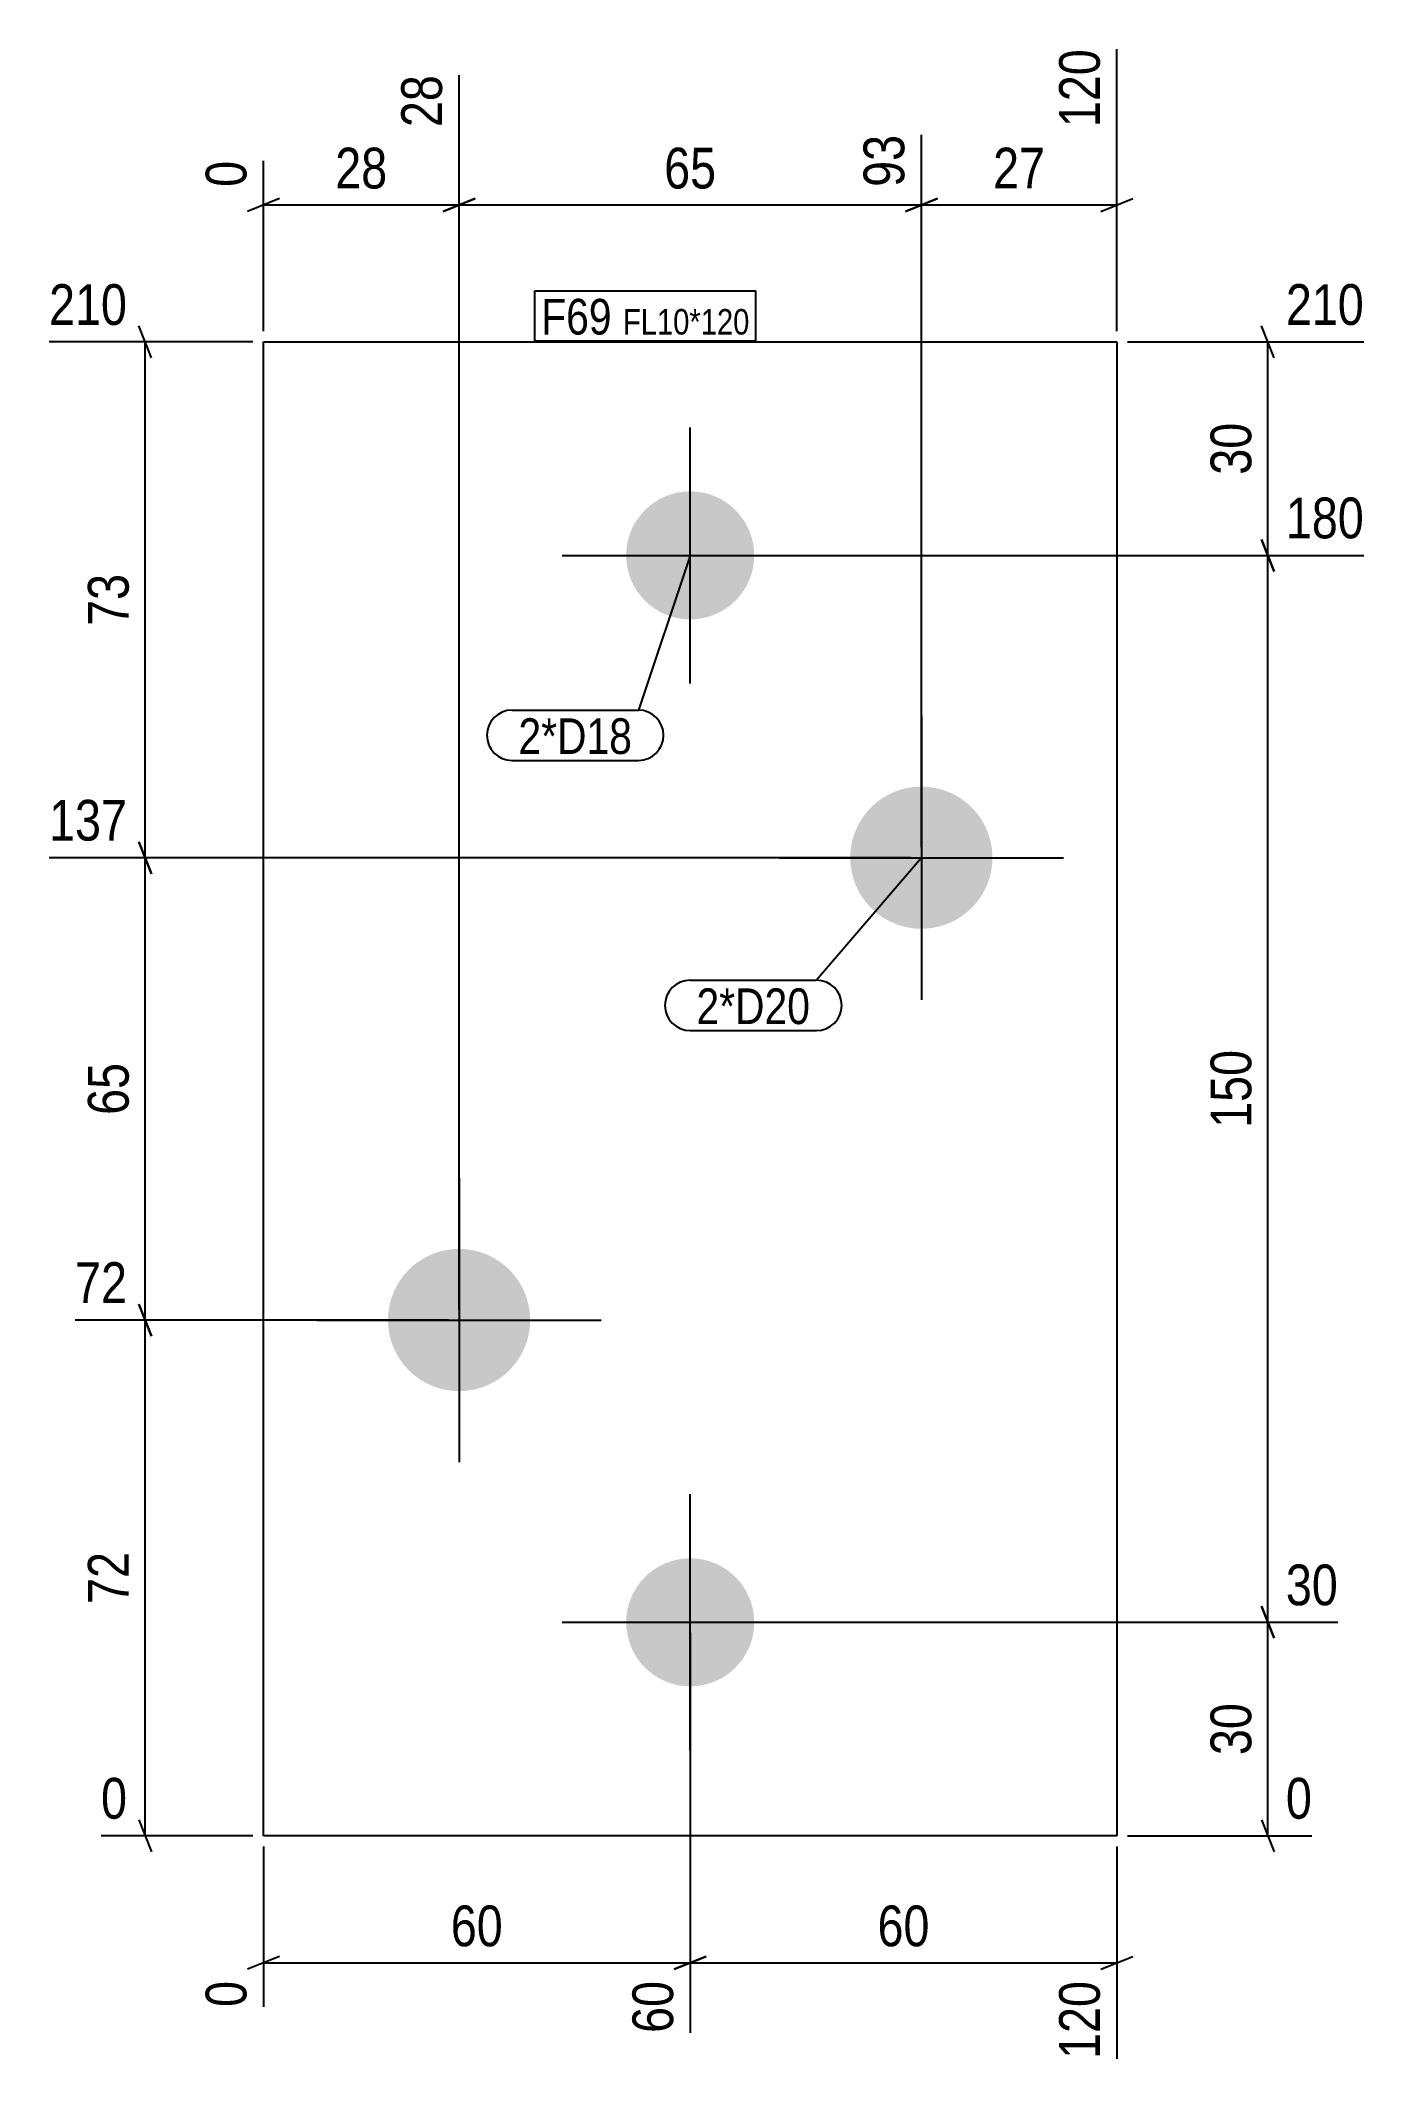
# Model space of a CAD drawing. Header units: millimetres. Extents: x 3 to 191, y 3 to 288.
import ezdxf

# ---------------------------------------------------------------- set-up
doc = ezdxf.new("R2010")
doc.units = ezdxf.units.MM
for name, color, linetype in [('MÅLSÆTNING', 7, 'Continuous'), ('STÅL', 7, 'Continuous'), ('TEKST', 7, 'Continuous')]:
    doc.layers.add(name, color=color, linetype=linetype)
doc.styles.add('Arial Narrow', font='ARIALN.TTF', dxfattribs={"height": 0.2})

msp = doc.modelspace()

# ---------------------------------------------------------------- hatches: boundary and pattern name
at = {"layer": 'STÅL', "linetype": 'Continuous'}
for points in [[(94.65, 224.88, -1), (94.65, 206.88, -1)], [(137.15, 173.38, -1), (117.15, 173.38, -1)], [(72.15, 108.38, -1), (52.15, 108.38, -1)], [(94.65, 74.88, -1), (94.65, 56.88, -1)]]:
    msp.add_hatch(color=3, dxfattribs=at).paths.add_polyline_path(points)

# ---------------------------------------------------------------- linework, layer by layer
at = {"layer": 'MÅLSÆTNING', "color": 7, "linetype": 'Continuous'}
for p, q in [((154.65, 247.38), (154.65, 287.06)), ((62.15, 109.88), (62.15, 283.4)), ((62.15, 109.88), (62.15, 283.4)), ((127.15, 174.88), (127.15, 275)), ((127.15, 174.88), (127.15, 275)), ((34.65, 247.38), (34.65, 271.35)), ((36.9, 266.04), (32.4, 264.24)), ((34.65, 265.14), (62.15, 265.14)), ((64.4, 266.04), (59.9, 264.24)), ((59.9, 264.24), (64.4, 266.04)), ((62.15, 265.14), (127.15, 265.14)), ((129.4, 266.04), (124.9, 264.24)), ((124.9, 264.24), (129.4, 266.04)), ((127.15, 265.14), (154.65, 265.14)), ((152.4, 264.24), (156.9, 266.04)), ((18.92, 243.63), (17.12, 248.13)), ((176.76, 243.63), (174.96, 248.13)), ((33.15, 245.88), (4.5, 245.88)), ((18.02, 173.38), (18.02, 245.88)), ((156.15, 245.88), (189.38, 245.88)), ((176.76, 213.63), (174.96, 218.13)), ((96.15, 215.88), (189.38, 215.88)), ((175.86, 65.88), (175.86, 215.88)), ((17.12, 175.63), (18.92, 171.13)), ((18.92, 171.13), (17.12, 175.63)), ((125.65, 173.38), (4.5, 173.38)), ((125.65, 173.38), (4.5, 173.38)), ((18.02, 108.38), (18.02, 173.38)), ((60.65, 108.38), (8.16, 108.38)), ((60.65, 108.38), (8.16, 108.38)), ((17.12, 110.63), (18.92, 106.13)), ((18.92, 106.13), (17.12, 110.63)), ((18.02, 35.88), (18.02, 108.38)), ((96.15, 65.88), (185.72, 65.88)), ((96.15, 65.88), (185.72, 65.88)), ((174.96, 68.13), (176.76, 63.63)), ((176.76, 63.63), (174.96, 68.13)), ((175.86, 35.88), (175.86, 65.88)), ((94.65, 64.38), (94.65, 8.16)), ((94.65, 64.38), (94.65, 8.16)), ((17.12, 38.13), (18.92, 33.63)), ((174.96, 38.13), (176.76, 33.63)), ((33.15, 35.88), (11.81, 35.88)), ((34.65, 34.38), (34.65, 11.81)), ((154.65, 34.38), (154.65, 4.5)), ((156.15, 35.88), (182.07, 35.88)), ((36.9, 18.92), (32.4, 17.12)), ((34.65, 18.02), (94.65, 18.02)), ((96.9, 18.92), (92.4, 17.12)), ((92.4, 17.12), (96.9, 18.92)), ((94.65, 18.02), (154.65, 18.02)), ((152.4, 17.12), (156.9, 18.92))]:
    msp.add_line(p, q, dxfattribs=at)
at = {"layer": 'STÅL', "color": 2, "linetype": 'Continuous'}
for p, q in [((34.65, 35.88), (34.65, 245.88)), ((34.65, 245.88), (154.65, 245.88)), ((154.65, 245.88), (154.65, 35.88)), ((154.65, 35.88), (34.65, 35.88))]:
    msp.add_line(p, q, dxfattribs=at)
at = {"layer": 'STÅL', "color": 3, "linetype": 'Continuous'}
for p, q in [((94.65, 197.88), (94.65, 233.88)), ((76.65, 215.88), (112.65, 215.88)), ((127.15, 193.38), (127.15, 153.38)), ((107.15, 173.38), (147.15, 173.38)), ((62.15, 128.38), (62.15, 88.38)), ((42.15, 108.38), (82.15, 108.38)), ((94.65, 47.88), (94.65, 83.88)), ((76.65, 65.88), (112.65, 65.88))]:
    msp.add_line(p, q, dxfattribs=at)

# ---------------------------------------------------------------- wipeouts: each hides what was drawn before it
at = {"color": 0}
for points in [[(86.48, 187.96), (86.48, 193.21), (70.5, 193.21), (70.5, 187.96)], [(111.52, 149.99), (111.52, 155.24), (95.53, 155.24), (95.53, 149.99)]]:
    msp.add_wipeout(points, dxfattribs=at).dxf.layer = 'TEKST'

# ---------------------------------------------------------------- next in the draw order: wipeouts: each hides what was drawn before it
for points, layer in [([(53.25, 266.26), (53.25, 274.66), (43.54, 274.66), (43.54, 266.26)], 'MÅLSÆTNING'), ([(99.5, 266.26), (99.5, 274.66), (89.79, 274.66), (89.79, 266.26)], 'MÅLSÆTNING'), ([(145.75, 266.26), (145.75, 274.66), (136.04, 274.66), (136.04, 266.26)], 'MÅLSÆTNING'), ([(16.89, 214.49), (8.49, 214.49), (8.49, 204.77), (16.89, 204.77)], 'MÅLSÆTNING'), ([(16.89, 145.74), (8.49, 145.74), (8.49, 136.02), (16.89, 136.02)], 'MÅLSÆTNING'), ([(174.74, 147.57), (166.34, 147.57), (166.34, 134.2), (174.74, 134.2)], 'MÅLSÆTNING'), ([(16.89, 76.99), (8.49, 76.99), (8.49, 67.27), (16.89, 67.27)], 'MÅLSÆTNING'), ([(174.74, 55.74), (166.34, 55.74), (166.34, 46.02), (174.74, 46.02)], 'MÅLSÆTNING'), ([(69.5, 19.14), (69.5, 27.54), (59.79, 27.54), (59.79, 19.14)], 'MÅLSÆTNING'), ([(129.5, 19.14), (129.5, 27.54), (119.79, 27.54), (119.79, 19.14)], 'MÅLSÆTNING'), ([(83.61, 246.93), (83.61, 252.18), (73.7, 252.18), (73.7, 246.93)], 'TEKST'), ([(103, 246.93), (103, 250.68), (85.19, 250.68), (85.19, 246.93)], 'TEKST'), ([(86.48, 187.96), (86.48, 193.21), (70.5, 193.21), (70.5, 187.96)], 'TEKST'), ([(111.52, 149.99), (111.52, 155.24), (95.53, 155.24), (95.53, 149.99)], 'TEKST')]:
    msp.add_wipeout(points, dxfattribs=at).dxf.layer = layer
at = {"color": 0, "linetype": 'Continuous'}
for points in [[(125.95, 276.2), (117.55, 276.2), (117.55, 266.49), (125.95, 266.49)], [(33.45, 272.55), (25.05, 272.55), (25.05, 266.49), (33.45, 266.49)], [(16.67, 247.08), (16.67, 255.48), (3.3, 255.48), (3.3, 247.08)], [(190.58, 217.08), (190.58, 225.48), (177.21, 225.48), (177.21, 217.08)], [(16.67, 174.58), (16.67, 182.98), (3.3, 182.98), (3.3, 174.58)], [(16.67, 109.58), (16.67, 117.98), (6.96, 117.98), (6.96, 109.58)], [(186.92, 67.08), (186.92, 75.48), (177.21, 75.48), (177.21, 67.08)], [(16.67, 37.08), (16.67, 45.48), (10.61, 45.48), (10.61, 37.08)], [(183.27, 37.08), (183.27, 45.48), (177.21, 45.48), (177.21, 37.08)], [(33.45, 16.67), (25.05, 16.67), (25.05, 10.61), (33.45, 10.61)], [(93.45, 16.67), (85.05, 16.67), (85.05, 6.96), (93.45, 6.96)], [(153.45, 16.67), (145.05, 16.67), (145.05, 3.3), (153.45, 3.3)]]:
    msp.add_wipeout(points, dxfattribs=at).dxf.layer = 'MÅLSÆTNING'

# ---------------------------------------------------------------- next in the draw order: linework, layer by layer
at = {"layer": 'MÅLSÆTNING', "color": 7, "linetype": 'Continuous'}
for p, q in [((175.86, 215.88), (175.86, 245.88)), ((174.96, 218.13), (176.76, 213.63)), ((96.15, 215.88), (189.38, 215.88))]:
    msp.add_line(p, q, dxfattribs=at)
at = {"layer": 'TEKST', "color": 7, "linetype": 'Continuous'}
for p, q in [((94.65, 215.88), (87.38, 194.11)), ((69.6, 194.11), (87.38, 194.11)), ((69.6, 187.06), (87.38, 187.06)), ((127.15, 173.38), (112.42, 156.14)), ((94.63, 156.14), (112.42, 156.14)), ((94.63, 149.09), (112.42, 149.09))]:
    msp.add_line(p, q, dxfattribs=at)
for centre, start, end in [((69.6, 190.59), 90, 270), ((87.38, 190.59), 270, 90), ((94.63, 152.61), 90, 270), ((112.42, 152.61), 270, 90)]:
    msp.add_arc(centre, 3.53, start, end, dxfattribs=at)

# ---------------------------------------------------------------- next in the draw order: texts
at = {"layer": 'MÅLSÆTNING', "color": 3, "linetype": 'Continuous', "style": 'Arial Narrow'}
for s, height, p in [('93', 5.727, (124.75, 267.69)), ('0', 5.73, (32.25, 267.69)), ('0', 5.73, (32.25, 11.81)), ('60', 5.727, (92.25, 8.16)), ('120', 5.727, (152.25, 4.5))]:
    msp.add_text(s, height=height, rotation=90.0002, dxfattribs=at).set_placement(p)
at = {"layer": 'MÅLSÆTNING', "color": 3, "style": 'Arial Narrow'}
for s, p in [('28', (44.74, 267.46)), ('65', (90.99, 267.46)), ('27', (137.24, 267.46)), ('60', (60.99, 20.34)), ('60', (120.99, 20.34))]:
    msp.add_text(s, height=5.727, dxfattribs=at).set_placement(p)
at = {"layer": 'MÅLSÆTNING', "color": 3, "linetype": 'Continuous', "style": 'Arial Narrow'}
for s, height, p in [('210', 5.727, (4.5, 248.28)), ('180', 5.727, (178.41, 218.28)), ('137', 5.727, (4.5, 175.78)), ('72', 5.727, (8.16, 110.78)), ('30', 5.727, (178.41, 68.28)), ('0', 5.73, (11.81, 38.28)), ('0', 5.73, (178.41, 38.28))]:
    msp.add_text(s, height=height, dxfattribs=at).set_placement(p)
at = {"layer": 'MÅLSÆTNING', "color": 3, "style": 'Arial Narrow'}
for s, p in [('73', (15.69, 205.97)), ('150', (173.54, 135.4)), ('65', (15.69, 137.22)), ('72', (15.69, 68.47)), ('30', (173.54, 47.22))]:
    msp.add_text(s, height=5.727, rotation=90.0002, dxfattribs=at).set_placement(p)
at = {"layer": 'TEKST', "color": 3, "style": 'Arial Narrow'}
for s, p in [('2*D18', (70.5, 187.96)), ('2*D20', (95.53, 149.99))]:
    msp.add_text(s, height=5.011, dxfattribs=at).set_placement(p)

# ---------------------------------------------------------------- next in the draw order: wipeouts: each hides what was drawn before it
at = {"color": 0, "linetype": 'Continuous'}
for points in [[(153.45, 288.26), (145.05, 288.26), (145.05, 274.89), (153.45, 274.89)], [(60.95, 284.6), (52.55, 284.6), (52.55, 274.89), (60.95, 274.89)]]:
    msp.add_wipeout(points, dxfattribs=at).dxf.layer = 'MÅLSÆTNING'
at = {"color": 0}
for points in [[(83.61, 246.93), (83.61, 252.18), (73.7, 252.18), (73.7, 246.93)], [(103, 246.93), (103, 250.68), (85.19, 250.68), (85.19, 246.93)]]:
    msp.add_wipeout(points, dxfattribs=at).dxf.layer = 'TEKST'

# ---------------------------------------------------------------- next in the draw order: linework, layer by layer
at = {"layer": 'TEKST', "color": 7, "linetype": 'Continuous'}
for p, q in [((72.8, 253.08), (103.9, 253.08)), ((72.8, 246.03), (72.8, 253.08)), ((103.9, 246.03), (103.9, 253.08)), ((72.8, 246.03), (103.9, 246.03))]:
    msp.add_line(p, q, dxfattribs=at)

# ---------------------------------------------------------------- next in the draw order: texts
at = {"layer": 'MÅLSÆTNING', "color": 3, "linetype": 'Continuous', "style": 'Arial Narrow'}
for s, p in [('120', (152.25, 276.09)), ('28', (59.75, 276.09))]:
    msp.add_text(s, height=5.727, rotation=90.0002, dxfattribs=at).set_placement(p)
at = {"layer": 'TEKST', "color": 3, "style": 'Arial Narrow'}
for s, height, p in [('F69', 5.011, (73.7, 246.93)), ('FL10*120', 3.579, (85.19, 246.93))]:
    msp.add_text(s, height=height, dxfattribs=at).set_placement(p)

# ---------------------------------------------------------------- next in the draw order: wipeouts: each hides what was drawn before it
at = {"color": 0, "linetype": 'Continuous'}
msp.add_wipeout([(190.58, 247.08), (190.58, 255.48), (177.21, 255.48), (177.21, 247.08)], dxfattribs=at).dxf.layer = 'MÅLSÆTNING'
at = {"color": 0}
msp.add_wipeout([(174.74, 235.74), (166.34, 235.74), (166.34, 226.02), (174.74, 226.02)], dxfattribs=at).dxf.layer = 'MÅLSÆTNING'

# ---------------------------------------------------------------- next in the draw order: texts
at = {"layer": 'MÅLSÆTNING', "color": 3, "linetype": 'Continuous', "style": 'Arial Narrow'}
msp.add_text('210', height=5.727, dxfattribs=at).set_placement((178.41, 248.28))
at = {"layer": 'MÅLSÆTNING', "color": 3, "style": 'Arial Narrow'}
msp.add_text('30', height=5.727, rotation=90.0002, dxfattribs=at).set_placement((173.54, 227.22))

doc.saveas('drawing.dxf')
